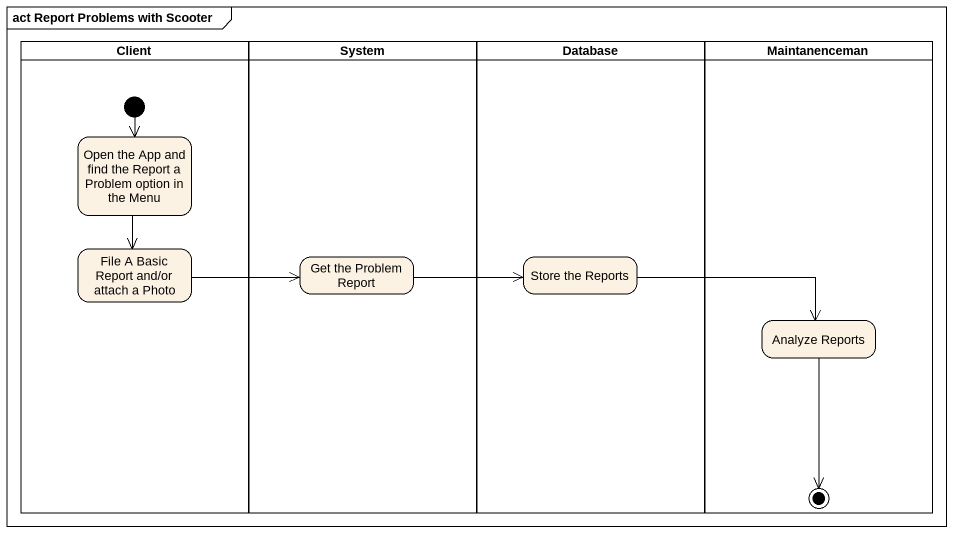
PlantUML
@startuml
mainframe act Report Problems with Scooter
hide empty description
state Client <<partition>> {
  state "Open the App and find the Report a Problem option in the Menu" as Open_the_App_and_find_the
  state "File A Basic Report and/or attach a Photo" as File_A_Basic_Report_and_or
  [*] --> Open_the_App_and_find_the
}
state System <<partition>> {
  state "Get the Problem Report" as Get_the_Problem_Report
}
state "Database" as Database_ <<partition>> {
  state "Store the Reports" as Store_the_Reports
}
state Maintanenceman <<partition>> {
  state "Analyze Reports" as Analyze_Reports
  Analyze_Reports --> [*]
}
Open_the_App_and_find_the --> File_A_Basic_Report_and_or
File_A_Basic_Report_and_or -right-> Get_the_Problem_Report
Get_the_Problem_Report -right-> Store_the_Reports
Store_the_Reports -right-> Analyze_Reports
@enduml
